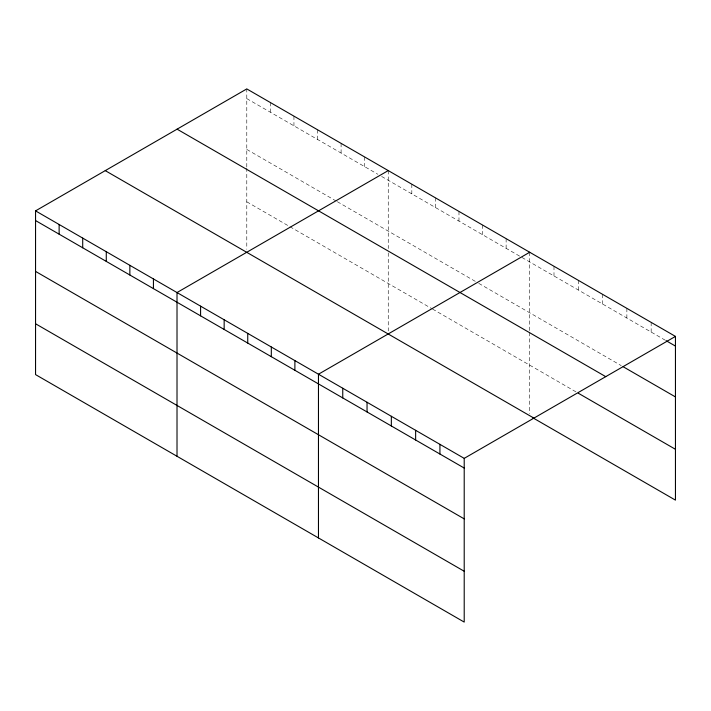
<?xml version="1.0" encoding="UTF-8"?>
<svg xmlns="http://www.w3.org/2000/svg" width="711" height="711" viewBox="0 0 711 711"><rect width="100%" height="100%" fill="white"/><g stroke="black" fill="none" stroke-linecap="round" stroke-linejoin="round"><path stroke-width="0.53" stroke-dasharray="3.56 2.67" d="M246.788 166.898L246.788 88.919M246.788 98.607L377.87 174.284M381.647 176.461L665.176 340.16M246.788 149.434L336.374 201.16M337.325 201.702L477.836 282.836M478.779 283.378L621.263 365.641M246.788 201.808L431.63 308.521M432.572 309.072L576.417 392.117M651.16 322.376L651.16 332.064M626.871 308.352L626.871 318.039M602.581 294.327L602.581 304.024M578.283 280.303L578.283 289.999M553.993 266.278L553.993 275.975M529.704 252.254L529.704 331.326M529.704 332.419L529.704 413.766M506.125 238.647L506.125 248.335M482.556 225.031L482.556 234.719M458.977 211.425L458.977 221.112M435.399 197.809L435.399 207.496M411.82 184.202L411.82 193.89M388.25 170.587L388.25 248.566M388.25 252.929L388.25 330.997M364.672 156.98L364.672 166.667M341.093 143.364L341.093 153.052M317.515 129.749L317.515 139.445M293.945 116.142L293.945 125.829M270.367 102.526L270.367 112.214M246.788 167.983L246.788 249.321"/><path stroke-width="1.07" d="M35.55 210.874L464.212 458.364L464.212 622.081L35.55 374.599L35.55 210.874L246.788 88.919L675.45 336.401L675.45 500.126L532.503 417.597M388.25 170.587L177.012 292.541L177.012 456.266M529.704 252.254L318.466 374.217L318.466 537.934M464.212 458.364L675.45 336.401M666.109 340.693L675.45 346.088M623.129 366.716L675.45 396.925M177.083 129.162L605.745 376.652M578.283 393.201L675.45 449.299M105.255 170.631L533.917 418.112M35.55 220.561L464.212 468.051M35.55 271.398L464.212 518.879M35.55 323.763L464.212 571.253M439.922 444.339L439.922 454.027M415.633 430.315L415.633 440.002M391.343 416.291L391.343 425.978M367.045 402.266L367.045 411.953M342.755 388.242L342.755 397.929M294.887 360.601L294.887 370.289M271.318 346.995L271.318 356.682M247.739 333.379L247.739 343.066M224.161 319.772L224.161 329.46M200.582 306.157L200.582 315.844M153.434 278.934L153.434 288.622M129.855 265.319L129.855 275.006M106.277 251.712L106.277 261.399M82.707 238.096L82.707 247.784M59.129 224.489L59.129 234.177"/></g></svg>
